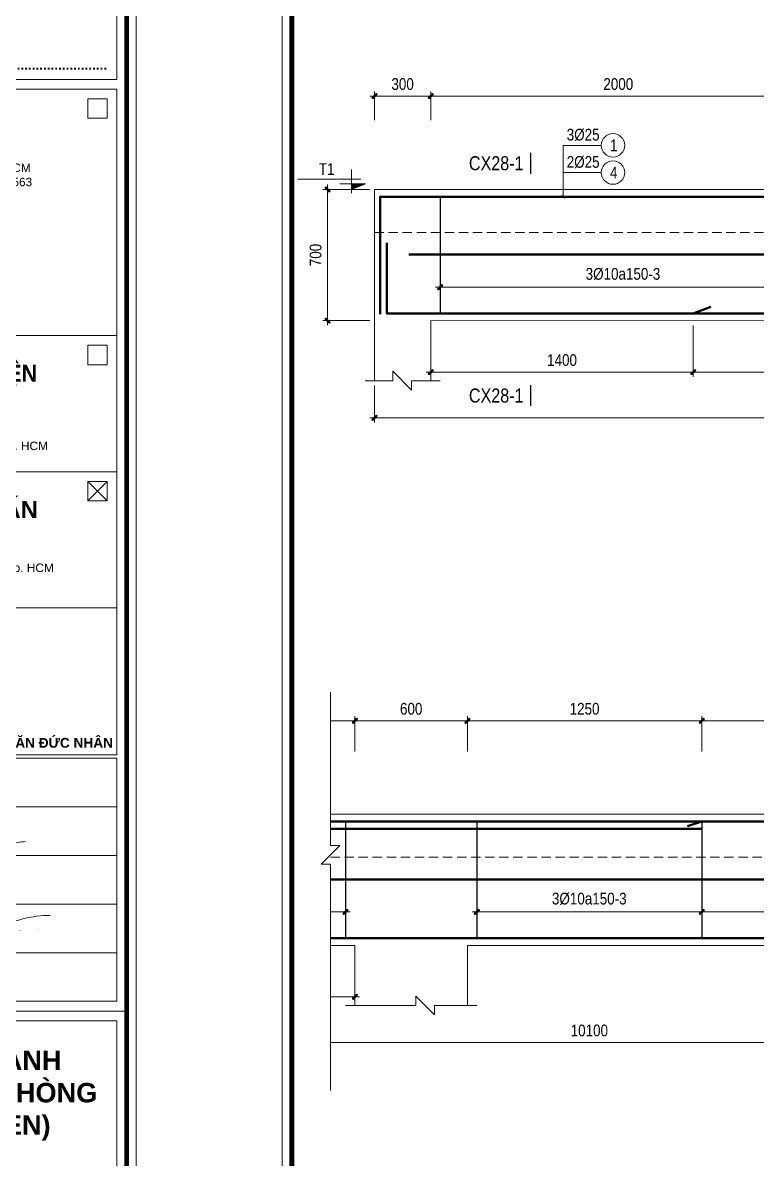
# Model space of a CAD drawing. Header units: millimetres. Extents: x 397144 to 8960116, y 345581 to 674207.
# Drawn here: x 4974462 to 4978378, y 605946 to 612007 of the extents above; entities that cross this region are included whole.
import ezdxf
from ezdxf.enums import TextEntityAlignment as Align
from ezdxf.xclip import XClip

# ---------------------------------------------------------------- set-up
doc = ezdxf.new("R2010")
doc.units = ezdxf.units.MM
doc.header["$XCLIPFRAME"] = 0
doc.header["$PDSIZE"] = -10
doc.linetypes.add('HIDDEN', pattern=[0.375, 0.25, -0.125])
doc.layers.get('0').update_dxf_attribs({"linetype": 'CONTINUOUS'})
doc.layers.get('Defpoints').update_dxf_attribs({"color": 12, "linetype": 'CONTINUOUS'})
for name, color, linetype, lineweight in [('CDAI', 8, 'CONTINUOUS', 30), ('CHG_XX_Khung ten$0$TEXT', 7, 'CONTINUOUS', 15), ('CTHEP', 2, 'CONTINUOUS', 50), ('DBAO', 3, 'CONTINUOUS', 20), ('DGIONG', 4, 'CONTINUOUS', 13), ('KTH', 150, 'CONTINUOUS', 5), ('Net khuat', 8, 'HIDDEN', 13), ('STICK', 1, 'CONTINUOUS', 9), ('TEXT', 7, 'CONTINUOUS', 15)]:
    doc.layers.add(name, color=color, linetype=linetype, lineweight=lineweight)
doc.layers.add('HATCH', color=7, linetype='CONTINUOUS', lineweight=5, true_color=0x2491ff)
doc.styles.add('CHG_XX_Khung ten$0$A1 BORDER$0$ARIAL', font='arial.ttf')
doc.styles.add('CHG_XX_Khung ten$0$A1 BORDER$0$Arial - Bold', font='arialbd.ttf', dxfattribs={"height": 2.5})
doc.styles.add('CHG_XX_Khung ten$0$A1 BORDER$0$Title Block DD$0$Arial - Bold', font='arialbd.ttf', dxfattribs={"height": 2.5})
doc.styles.add('CHG_XX_Khung ten$0$Arial - Bold', font='arialbd.ttf')
doc.styles.add('Star-HelCon', font='VHELVCN_0.TTF')
doc.styles.add('TTP-HelCon', font='VHELVCN_0.TTF')
doc.styles.add('VNI-HELVE-CONDENSE', font='VHELVCN_0.TTF')
doc.dimstyles.new('kc-25', dxfattribs={"dimtxt": 62.5, "dimasz": 20, "dimexe": 20, "dimexo": 50, "dimgap": 25, "dimtad": 3, "dimdec": 0, "dimzin": 0, "dimdsep": 46, "dimtxsty": 'VNI-HELVE-CONDENSE', "dimblk": 'DIM', "dimcen": 2.5, "dimclrd": 256, "dimclre": 154, "dimclrt": 7, "dimaunit": 1, "dimadec": 0, "dimazin": 0, "dimtfac": 1, "dimtdec": 0, "dimtix": 1, "dimtmove": 0, "dimatfit": 3, "dimldrblk": 'DOT', "dimfxl": 1, "dimtolj": 1, "dimtzin": 0, "dimarcsym": 0})
doc.dimstyles.new('TTP-25', dxfattribs={"dimscale": 25, "dimtxt": 2.5, "dimasz": 1, "dimexe": 1, "dimexo": 1, "dimgap": 0.09, "dimtad": 0, "dimdec": 4, "dimrnd": 5, "dimzin": 9, "dimdsep": 46, "dimtxsty": 'TTP-HelCon', "dimblk": 'Stick1', "dimcen": 0.09, "dimdle": 1.5, "dimclrd": 256, "dimclre": 256, "dimclrt": 7, "dimadec": 0, "dimazin": 0, "dimtfac": 1, "dimtdec": 4, "dimtmove": 0, "dimatfit": 3, "dimldrblk": '_ArchTick1', "dimfxl": 1, "dimtvp": 1, "dimtolj": 1, "dimtzin": 0, "dimarcsym": 0})

# ---------------------------------------------------------------- blocks, each defined once
blk = doc.blocks.new('CHG_XX_Khung ten')
for p, q in [((816, 283.93), (820, 287.93)), ((820, 283.93), (816, 287.93)), ((687, 179), (824, 179))]:
    blk.add_line(p, q)
for points in [[(15, 579), (826, 579), (826, 15), (15, 15)], [(816, 362.62), (820, 362.62), (820, 366.62), (816, 366.62)], [(816, 311.93), (820, 311.93), (820, 315.93), (816, 315.93)], [(816, 283.93), (820, 283.93), (820, 287.93), (816, 287.93)]]:
    blk.add_lwpolyline(points, close=True)
at = {"color": 4, "linetype": 'Continuous', "const_width": 1}
blk.add_lwpolyline([(17, 577), (824, 577), (824, 17), (17, 17)], close=True, dxfattribs=at)
at = {"linetype": 'Continuous'}
for points in [[(689, 420.69), (822, 420.69), (822, 370.62), (689, 370.62)], [(689, 368.62), (822, 368.62), (822, 317.93), (689, 317.93)], [(689, 317.93), (822, 317.93), (822, 289.93), (689, 289.93)], [(689, 289.93), (822, 289.93), (822, 261.93), (689, 261.93)], [(689, 177), (822, 177), (822, 138), (689, 138)]]:
    blk.add_lwpolyline(points, close=True, dxfattribs=at)
at = {"color": 9, "linetype": 'Continuous'}
for points in [[(689, 261.93), (822, 261.93), (822, 231.73), (689, 231.73)], [(822, 221), (689, 221), (689, 231), (822, 231)], [(822, 211), (689, 211), (689, 221), (822, 221)], [(822, 201), (689, 201), (689, 211), (822, 211)], [(822, 191), (689, 191), (689, 201), (822, 201)], [(822, 181), (689, 181), (689, 191), (822, 191)]]:
    blk.add_lwpolyline(points, close=True, dxfattribs=at)
blk.add_lwpolyline([(822, 211), (689, 211), (822, 211)], dxfattribs=at)
at = {"layer": 'CHG_XX_Khung ten$0$TEXT', "color": 1, "const_width": 0.0121}
blk.add_lwpolyline([(806.31, 195.73, -0.026807), (805.12, 195.66, 0.027369), (800.25, 195.52, 0.022423), (795.26, 194.89, 0.038275), (791.04, 194.04, 0.053272), (785.95, 192.37, 0.118692), (783.44, 190.96)], format="xyb", dxfattribs=at)
at = {"layer": 'CHG_XX_Khung ten$0$TEXT', "color": 1}
for centre, radius, start, end in [((793.37, 230.45), 33.81, 280.1185, 286.3373), ((808.51, 174.85), 23.83, 90.5448, 103.6788)]:
    blk.add_arc(centre, radius, start, end, dxfattribs=at)
blk.add_spline([(786.22, 211.12), (786.28, 210.87), (786.71, 210.78), (801.78, 213.69), (803.18, 213.88)], degree=3, dxfattribs=at)
for s, height, style, p in [('.....................................................', 2, 'CHG_XX_Khung ten$0$A1 BORDER$0$Title Block DD$0$Arial - Bold', (820, 373.62)), ('LÊ VĂN ĐỨC NHÂN', 2.0073, 'CHG_XX_Khung ten$0$Arial - Bold', (821.19, 234.17))]:
    blk.add_text(s, height=height, dxfattribs=dict(style=style)).set_placement(p, align=Align.MIDDLE_RIGHT)
at = {"ltscale": 10}
for s, insert, char_height, width, attachment_point, style in [('Địa chỉ: 37 Trần Ngọc Diện, P.Thảo Điền, Quận 2, Tp. HCM\\PTel: (84.8) 35 191 561 – 35 191 562, Fax: (84.8) 35 191 563\\PEmail: hcmc@htt-group.com', (739.49, 345.2), 1.75, 83.001, 7, 'CHG_XX_Khung ten$0$A1 BORDER$0$ARIAL'), ('{\\W0.9;CÔNG TY TNHH TVTK CƠ ĐIỆN \\PĐỒNG TÂM}', (739.49, 311.93), 3.5, 76.248, 1, 'CHG_XX_Khung ten$0$A1 BORDER$0$Arial - Bold'), ('\\pt8.75;Địa chỉ: 168 Xô Viết Nghệ Tĩnh, P.21, Q. Bình Thạnh, Tp. HCM \\P\\ptz;Tel: (084.28) 3898 0958', (739.49, 290.93), 1.75, 83.001, 7, 'CHG_XX_Khung ten$0$A1 BORDER$0$ARIAL'), ('CÔNG TY CỔ PHẦN TƯ VẤN \\PXÂY DỰNG NGÔI SAO', (739.49, 283.93), 3.5, 76.248, 1, 'CHG_XX_Khung ten$0$A1 BORDER$0$Arial - Bold'), ('Địa chỉ: 34 Hoàng Quốc Việt, Phường 4, Q. Tân Bình,  Tp. HCM\\PTel: +08-39163980 - Fax : +08-39163980 \\PEmail:  ctyngoisao@gmail.com', (739.49, 262.93), 1.75, 83.001, 7, 'CHG_XX_Khung ten$0$A1 BORDER$0$ARIAL')]:
    blk.add_mtext(s, dxfattribs=dict(at, insert=insert, char_height=char_height, width=width, attachment_point=attachment_point, style=style))
at = {"insert": (755.4, 170.88), "char_height": 4, "width": 159.8745, "attachment_point": 2, "style": 'CHG_XX_Khung ten$0$A1 BORDER$0$Arial - Bold'}
blk.add_mtext('DỰ ÁN ĐẦU TƯ XÂY DỰNG KINH DOANH\\PKHU CHUNG CƯ - THƯƠNG MẠI - VĂN PHÒNG\\P(KHU PHỨC HỢP CÔNG HÒA GARDEN)', dxfattribs=at)
blk = doc.blocks.new('Stick1')
at = {"layer": 'STICK'}
h = blk.add_hatch(color=256, dxfattribs=at)
edge = h.paths.add_edge_path()
edge.add_line((0.3, 0.5), (-0.5, -0.3))
edge.add_arc((-0.4, -0.4), 0.141, 135, 315)
edge.add_line((-0.3, -0.5), (0.5, 0.3))
edge.add_arc((0.4, 0.4), 0.141, 315, 495)
blk.add_line((1, 0), (-1, 0), dxfattribs=at)
blk.add_lwpolyline([(0.3, 0.5), (-0.5, -0.3, 1), (-0.3, -0.5), (0.5, 0.3, 1), (0.3, 0.5, 1)], format="xyb", dxfattribs=at)
blk = doc.blocks.new('*D1581')
at = {"layer": 'Defpoints', "color": 0, "transparency": 16777216}
for p in [(5075456.6, 546114.4), (5081956.6, 546013.3), (5081956.6, 545916.4)]:
    blk.add_point(p, dxfattribs=at)
at = {"layer": 'KTH', "lineweight": -2, "transparency": 16777216}
for p, q in [((5075456.6, 546089.4), (5075456.6, 545891.4)), ((5081956.6, 545988.3), (5081956.6, 545891.4)), ((5075481.6, 545916.4), (5081931.6, 545916.4))]:
    blk.add_line(p, q, dxfattribs=at)
at = {"layer": 'KTH', "lineweight": -2, "transparency": 16777216, "xscale": 25, "yscale": 25, "zscale": 25, "rotation": 180}
blk.add_blockref('Stick1', (5075456.6, 545916.4), dxfattribs=at)
at = {"layer": 'KTH', "lineweight": -2, "transparency": 16777216, "xscale": 25, "yscale": 25, "zscale": 25}
blk.add_blockref('Stick1', (5081956.6, 545916.4), dxfattribs=at)
at = {"layer": 'KTH', "color": 7, "transparency": 16777216, "insert": (5078706.6, 545980.3), "char_height": 62.5, "attachment_point": 5, "style": 'TTP-HelCon'}
blk.add_mtext('\\A1;6500', dxfattribs=at)
blk = doc.blocks.new('_ArchTick1')
at = {"color": 0, "const_width": 3.81}
blk.add_lwpolyline([(-12.7, -12.7), (12.7, 12.7)], dxfattribs=at)
blk = doc.blocks.new('*D1583')
at = {"layer": 'Defpoints', "color": 0, "transparency": 16777216}
for p in [(5091456.6, 546114.4), (5098055.4, 546033.8), (5098055.4, 545916.4)]:
    blk.add_point(p, dxfattribs=at)
at = {"layer": 'KTH', "lineweight": -2, "transparency": 16777216}
for p, q in [((5091456.6, 546089.4), (5091456.6, 545891.4)), ((5098055.4, 546008.8), (5098055.4, 545891.4)), ((5091481.6, 545916.4), (5098030.4, 545916.4))]:
    blk.add_line(p, q, dxfattribs=at)
at = {"layer": 'KTH', "lineweight": -2, "transparency": 16777216, "xscale": 25, "yscale": 25, "zscale": 25, "rotation": 180}
blk.add_blockref('Stick1', (5091456.6, 545916.4), dxfattribs=at)
at = {"layer": 'KTH', "lineweight": -2, "transparency": 16777216, "xscale": 25, "yscale": 25, "zscale": 25}
blk.add_blockref('Stick1', (5098055.4, 545916.4), dxfattribs=at)
at = {"layer": 'KTH', "color": 7, "transparency": 16777216, "insert": (5094756, 545980.3), "char_height": 62.5, "attachment_point": 5, "style": 'TTP-HelCon'}
blk.add_mtext('\\A1;6600', dxfattribs=at)
blk = doc.blocks.new('*D8620')
at = {"layer": 'Defpoints', "color": 0, "transparency": 16777216}
for p in [(5052846.5, 533079.9), (5052596.5, 532379.9), (5052846.5, 532379.9)]:
    blk.add_point(p, dxfattribs=at)
at = {"layer": 'KTH', "lineweight": -2, "transparency": 16777216}
for p, q in [((5052821.5, 533079.9), (5052571.5, 533079.9)), ((5052596.5, 533054.9), (5052596.5, 532404.9)), ((5052821.5, 532379.9), (5052571.5, 532379.9))]:
    blk.add_line(p, q, dxfattribs=at)
at = {"layer": 'KTH', "lineweight": -2, "transparency": 16777216, "xscale": 25, "yscale": 25, "zscale": 25}
for p, rotation in [((5052596.5, 533079.9), 90), ((5052596.5, 532379.9), 270)]:
    blk.add_blockref('Stick1', p, dxfattribs=dict(at, rotation=rotation))
at = {"layer": 'KTH', "color": 7, "transparency": 16777216, "insert": (5052532.6, 532729.9), "char_height": 62.5, "attachment_point": 5, "rotation": 90, "style": 'TTP-HelCon'}
blk.add_mtext('\\A1;700', dxfattribs=at)
blk = doc.blocks.new('CODE')
at = {"layer": 'DBAO'}
for p, q in [((-62.5, -20), (-62.5, 105)), ((-62.5, 0), (-137.5, 30)), ((-137.5, 30), (0, 30)), ((-137.5, 0), (0, 0)), ((-112.5, 55), (223.6, 55))]:
    blk.add_line(p, q, dxfattribs=at)
at = {"layer": 'HATCH', "color": 1}
blk.add_solid([(-62.5, 0), (-137.5, 30), (-62.5, 30)], dxfattribs=at)
blk = doc.blocks.new('*D8621')
at = {"layer": 'Defpoints', "color": 0, "transparency": 16777216}
for p in [(5070695.5, 533577), (5069446.5, 533388), (5070695.5, 533388)]:
    blk.add_point(p, dxfattribs=at)
at = {"layer": 'KTH', "lineweight": -2, "transparency": 16777216}
for p, q in [((5069446.5, 533413), (5069446.5, 533602)), ((5069471.5, 533577), (5070670.5, 533577)), ((5070695.5, 533413), (5070695.5, 533602))]:
    blk.add_line(p, q, dxfattribs=at)
at = {"layer": 'KTH', "lineweight": -2, "transparency": 16777216, "xscale": 25, "yscale": 25, "zscale": 25, "rotation": 180}
blk.add_blockref('Stick1', (5069446.5, 533577), dxfattribs=at)
at = {"layer": 'KTH', "lineweight": -2, "transparency": 16777216, "xscale": 25, "yscale": 25, "zscale": 25}
blk.add_blockref('Stick1', (5070695.5, 533577), dxfattribs=at)
at = {"layer": 'KTH', "color": 7, "transparency": 16777216, "insert": (5070071, 533640.9), "char_height": 62.5, "attachment_point": 5, "style": 'TTP-HelCon'}
blk.add_mtext('\\A1;1250', dxfattribs=at)
blk = doc.blocks.new('*D8622')
at = {"layer": 'Defpoints', "color": 0, "transparency": 16777216}
for p in [(5067291.5, 532632.1), (5068796.5, 532615.6), (5067291.5, 532558.1)]:
    blk.add_point(p, dxfattribs=at)
at = {"layer": 'KTH', "lineweight": -2, "transparency": 16777216}
for p, q in [((5067291.5, 532607.1), (5067291.5, 532533.1)), ((5068796.5, 532590.6), (5068796.5, 532533.1)), ((5068771.5, 532558.1), (5067316.5, 532558.1))]:
    blk.add_line(p, q, dxfattribs=at)
at = {"layer": 'KTH', "lineweight": -2, "transparency": 16777216, "xscale": 25, "yscale": 25, "zscale": 25, "rotation": 180}
blk.add_blockref('Stick1', (5067291.5, 532558.1), dxfattribs=at)
at = {"layer": 'KTH', "lineweight": -2, "transparency": 16777216, "xscale": 25, "yscale": 25, "zscale": 25}
blk.add_blockref('Stick1', (5068796.5, 532558.1), dxfattribs=at)
at = {"layer": 'KTH', "color": 7, "transparency": 16777216, "insert": (5068044, 532628), "char_height": 62.5, "attachment_point": 5, "style": 'TTP-HelCon'}
blk.add_mtext('\\A1;3Þ10a150-3', dxfattribs=at)
blk = doc.blocks.new('*D8623')
at = {"layer": 'Defpoints', "color": 0, "transparency": 16777216}
for p in [(5069496.5, 532615.6), (5070695.5, 532632.1), (5070695.5, 532558.1)]:
    blk.add_point(p, dxfattribs=at)
at = {"layer": 'KTH', "lineweight": -2, "transparency": 16777216}
for p, q in [((5069496.5, 532590.6), (5069496.5, 532533.1)), ((5070695.5, 532607.1), (5070695.5, 532533.1)), ((5069521.5, 532558.1), (5070670.5, 532558.1))]:
    blk.add_line(p, q, dxfattribs=at)
at = {"layer": 'KTH', "lineweight": -2, "transparency": 16777216, "xscale": 25, "yscale": 25, "zscale": 25, "rotation": 180}
blk.add_blockref('Stick1', (5069496.5, 532558.1), dxfattribs=at)
at = {"layer": 'KTH', "lineweight": -2, "transparency": 16777216, "xscale": 25, "yscale": 25, "zscale": 25}
blk.add_blockref('Stick1', (5070695.5, 532558.1), dxfattribs=at)
at = {"layer": 'KTH', "color": 7, "transparency": 16777216, "insert": (5070096, 532628), "char_height": 62.5, "attachment_point": 5, "style": 'TTP-HelCon'}
blk.add_mtext('\\A1;3Þ10a150-3', dxfattribs=at)
blk = doc.blocks.new('*D8625')
at = {"layer": 'Defpoints', "color": 0, "transparency": 16777216}
for p in [(5055146.5, 532698.2), (5053196.5, 532615.6), (5055146.5, 532558.2)]:
    blk.add_point(p, dxfattribs=at)
at = {"layer": 'KTH', "lineweight": -2, "transparency": 16777216}
for p, q in [((5055146.5, 532673.2), (5055146.5, 532533.2)), ((5053196.5, 532590.6), (5053196.5, 532533.2)), ((5053221.5, 532558.2), (5055121.5, 532558.2))]:
    blk.add_line(p, q, dxfattribs=at)
at = {"layer": 'KTH', "lineweight": -2, "transparency": 16777216, "xscale": 25, "yscale": 25, "zscale": 25, "rotation": 180}
blk.add_blockref('Stick1', (5053196.5, 532558.2), dxfattribs=at)
at = {"layer": 'KTH', "lineweight": -2, "transparency": 16777216, "xscale": 25, "yscale": 25, "zscale": 25}
blk.add_blockref('Stick1', (5055146.5, 532558.2), dxfattribs=at)
at = {"layer": 'KTH', "color": 7, "transparency": 16777216, "insert": (5054171.5, 532628.1), "char_height": 62.5, "attachment_point": 5, "style": 'TTP-HelCon'}
blk.add_mtext('\\A1;3Þ10a150-3', dxfattribs=at)
blk = doc.blocks.new('*D8626')
at = {"layer": 'Defpoints', "color": 0, "transparency": 16777216}
for p in [(5053146.5, 533577.1), (5053146.5, 533424), (5055146.5, 533424)]:
    blk.add_point(p, dxfattribs=at)
at = {"layer": 'KTH', "lineweight": -2, "transparency": 16777216}
for p, q in [((5053146.5, 533449), (5053146.5, 533602.1)), ((5055121.5, 533577.1), (5053171.5, 533577.1)), ((5055146.5, 533449), (5055146.5, 533602.1))]:
    blk.add_line(p, q, dxfattribs=at)
at = {"layer": 'KTH', "lineweight": -2, "transparency": 16777216, "xscale": 25, "yscale": 25, "zscale": 25, "rotation": 180}
blk.add_blockref('Stick1', (5053146.5, 533577.1), dxfattribs=at)
at = {"layer": 'KTH', "lineweight": -2, "transparency": 16777216, "xscale": 25, "yscale": 25, "zscale": 25}
blk.add_blockref('Stick1', (5055146.5, 533577.1), dxfattribs=at)
at = {"layer": 'KTH', "color": 7, "transparency": 16777216, "insert": (5054146.5, 533641), "char_height": 62.5, "attachment_point": 5, "style": 'TTP-HelCon'}
blk.add_mtext('\\A1;2000', dxfattribs=at)
blk = doc.blocks.new('*D8627')
at = {"layer": 'Defpoints', "color": 0, "transparency": 16777216}
for p in [(5068846.5, 533577), (5067295.5, 533388), (5068846.5, 533388)]:
    blk.add_point(p, dxfattribs=at)
at = {"layer": 'KTH', "lineweight": -2, "transparency": 16777216}
for p, q in [((5067295.5, 533413), (5067295.5, 533602)), ((5067320.5, 533577), (5068821.5, 533577)), ((5068846.5, 533413), (5068846.5, 533602))]:
    blk.add_line(p, q, dxfattribs=at)
at = {"layer": 'KTH', "lineweight": -2, "transparency": 16777216, "xscale": 25, "yscale": 25, "zscale": 25, "rotation": 180}
blk.add_blockref('Stick1', (5067295.5, 533577), dxfattribs=at)
at = {"layer": 'KTH', "lineweight": -2, "transparency": 16777216, "xscale": 25, "yscale": 25, "zscale": 25}
blk.add_blockref('Stick1', (5068846.5, 533577), dxfattribs=at)
at = {"layer": 'KTH', "color": 7, "transparency": 16777216, "insert": (5068071, 533640.9), "char_height": 62.5, "attachment_point": 5, "style": 'TTP-HelCon'}
blk.add_mtext('\\A1;1550', dxfattribs=at)
blk = doc.blocks.new('*D8628')
at = {"layer": 'Defpoints', "color": 0, "transparency": 16777216}
for p in [(5053146.5, 533577.1), (5052846.5, 533424), (5053146.5, 533424)]:
    blk.add_point(p, dxfattribs=at)
at = {"layer": 'KTH', "lineweight": -2, "transparency": 16777216}
for p, q in [((5052846.5, 533449), (5052846.5, 533602.1)), ((5052871.5, 533577.1), (5053121.5, 533577.1)), ((5053146.5, 533449), (5053146.5, 533602.1))]:
    blk.add_line(p, q, dxfattribs=at)
at = {"layer": 'KTH', "lineweight": -2, "transparency": 16777216, "xscale": 25, "yscale": 25, "zscale": 25, "rotation": 180}
blk.add_blockref('Stick1', (5052846.5, 533577.1), dxfattribs=at)
at = {"layer": 'KTH', "lineweight": -2, "transparency": 16777216, "xscale": 25, "yscale": 25, "zscale": 25}
blk.add_blockref('Stick1', (5053146.5, 533577.1), dxfattribs=at)
at = {"layer": 'KTH', "color": 7, "transparency": 16777216, "insert": (5052996.5, 533641), "char_height": 62.5, "attachment_point": 5, "style": 'TTP-HelCon'}
blk.add_mtext('\\A1;300', dxfattribs=at)
blk = doc.blocks.new('*D8629')
at = {"layer": 'Defpoints', "color": 0, "transparency": 16777216}
for p in [(5069446.5, 533577), (5068846.5, 533413), (5069446.5, 533388)]:
    blk.add_point(p, dxfattribs=at)
at = {"layer": 'KTH', "lineweight": -2, "transparency": 16777216}
for p, q in [((5068846.5, 533438), (5068846.5, 533602)), ((5068871.5, 533577), (5069421.5, 533577)), ((5069446.5, 533413), (5069446.5, 533602))]:
    blk.add_line(p, q, dxfattribs=at)
at = {"layer": 'KTH', "lineweight": -2, "transparency": 16777216, "xscale": 25, "yscale": 25, "zscale": 25, "rotation": 180}
blk.add_blockref('Stick1', (5068846.5, 533577), dxfattribs=at)
at = {"layer": 'KTH', "lineweight": -2, "transparency": 16777216, "xscale": 25, "yscale": 25, "zscale": 25}
blk.add_blockref('Stick1', (5069446.5, 533577), dxfattribs=at)
at = {"layer": 'KTH', "color": 7, "transparency": 16777216, "insert": (5069146.5, 533640.9), "char_height": 62.5, "attachment_point": 5, "style": 'TTP-HelCon'}
blk.add_mtext('\\A1;600', dxfattribs=at)
blk = doc.blocks.new('*D8630')
at = {"layer": 'Defpoints', "color": 0, "transparency": 16777216}
for p in [(5053146.5, 532379.7), (5054546.5, 532379.7), (5054546.5, 532105.5)]:
    blk.add_point(p, dxfattribs=at)
at = {"layer": 'KTH', "lineweight": -2, "transparency": 16777216}
for p, q in [((5053146.5, 532354.7), (5053146.5, 532080.5)), ((5054546.5, 532354.7), (5054546.5, 532080.5)), ((5053171.5, 532105.5), (5054521.5, 532105.5))]:
    blk.add_line(p, q, dxfattribs=at)
at = {"layer": 'KTH', "lineweight": -2, "transparency": 16777216, "xscale": 25, "yscale": 25, "zscale": 25, "rotation": 180}
blk.add_blockref('Stick1', (5053146.5, 532105.5), dxfattribs=at)
at = {"layer": 'KTH', "lineweight": -2, "transparency": 16777216, "xscale": 25, "yscale": 25, "zscale": 25}
blk.add_blockref('Stick1', (5054546.5, 532105.5), dxfattribs=at)
at = {"layer": 'KTH', "color": 7, "transparency": 16777216, "insert": (5053846.5, 532169.3), "char_height": 62.5, "attachment_point": 5, "style": 'TTP-HelCon'}
blk.add_mtext('\\A1;1400', dxfattribs=at)
blk = doc.blocks.new('*D8631')
at = {"layer": 'Defpoints', "color": 0, "transparency": 16777216}
for p in [(5067846.5, 532379.7), (5068846.5, 532379.7), (5068846.5, 532105.5)]:
    blk.add_point(p, dxfattribs=at)
at = {"layer": 'KTH', "lineweight": -2, "transparency": 16777216}
for p, q in [((5067846.5, 532354.7), (5067846.5, 532080.5)), ((5068846.5, 532354.7), (5068846.5, 532080.5)), ((5067871.5, 532105.5), (5068821.5, 532105.5))]:
    blk.add_line(p, q, dxfattribs=at)
at = {"layer": 'KTH', "lineweight": -2, "transparency": 16777216, "xscale": 25, "yscale": 25, "zscale": 25, "rotation": 180}
blk.add_blockref('Stick1', (5067846.5, 532105.5), dxfattribs=at)
at = {"layer": 'KTH', "lineweight": -2, "transparency": 16777216, "xscale": 25, "yscale": 25, "zscale": 25}
blk.add_blockref('Stick1', (5068846.5, 532105.5), dxfattribs=at)
at = {"layer": 'KTH', "color": 7, "transparency": 16777216, "insert": (5068346.5, 532169.3), "char_height": 62.5, "attachment_point": 5, "style": 'TTP-HelCon'}
blk.add_mtext('\\A1;1000', dxfattribs=at)
blk = doc.blocks.new('*D8608')
at = {"layer": 'Defpoints', "color": 0, "transparency": 16777216}
for p in [(5073245.5, 533577), (5070695.5, 533388), (5073245.5, 533388)]:
    blk.add_point(p, dxfattribs=at)
at = {"layer": 'KTH', "lineweight": -2, "transparency": 16777216}
for p, q in [((5070695.5, 533413), (5070695.5, 533602)), ((5070720.5, 533577), (5073220.5, 533577)), ((5073245.5, 533413), (5073245.5, 533602))]:
    blk.add_line(p, q, dxfattribs=at)
at = {"layer": 'KTH', "lineweight": -2, "transparency": 16777216, "xscale": 25, "yscale": 25, "zscale": 25, "rotation": 180}
blk.add_blockref('Stick1', (5070695.5, 533577), dxfattribs=at)
at = {"layer": 'KTH', "lineweight": -2, "transparency": 16777216, "xscale": 25, "yscale": 25, "zscale": 25}
blk.add_blockref('Stick1', (5073245.5, 533577), dxfattribs=at)
at = {"layer": 'KTH', "color": 7, "transparency": 16777216, "insert": (5071970.5, 533640.9), "char_height": 62.5, "attachment_point": 5, "style": 'TTP-HelCon'}
blk.add_mtext('\\A1;2550', dxfattribs=at)
blk = doc.blocks.new('*D8614')
at = {"layer": 'Defpoints', "color": 0, "transparency": 16777216}
for p in [(5070695.5, 532698.2), (5073241.5, 532698.1), (5073241.5, 532558.1)]:
    blk.add_point(p, dxfattribs=at)
at = {"layer": 'KTH', "lineweight": -2, "transparency": 16777216}
for p, q in [((5070695.5, 532673.2), (5070695.5, 532533.1)), ((5073241.5, 532673.1), (5073241.5, 532533.1)), ((5070720.5, 532558.1), (5073216.5, 532558.1))]:
    blk.add_line(p, q, dxfattribs=at)
at = {"layer": 'KTH', "lineweight": -2, "transparency": 16777216, "xscale": 25, "yscale": 25, "zscale": 25, "rotation": 180}
blk.add_blockref('Stick1', (5070695.5, 532558.1), dxfattribs=at)
at = {"layer": 'KTH', "lineweight": -2, "transparency": 16777216, "xscale": 25, "yscale": 25, "zscale": 25}
blk.add_blockref('Stick1', (5073241.5, 532558.1), dxfattribs=at)
at = {"layer": 'KTH', "color": 7, "transparency": 16777216, "insert": (5071968.5, 532628), "char_height": 62.5, "attachment_point": 5, "style": 'TTP-HelCon'}
blk.add_mtext('\\A1;3Þ10a200-3', dxfattribs=at)
blk = doc.blocks.new('DIM')
h = blk.add_hatch(color=1)
h.paths.add_polyline_path([(0.49, 0.29, 1), (0.29, 0.49), (-0.19, 0), (0.19, 0)])
h.paths.add_polyline_path([(0.19, 0), (-0.19, 0), (-0.49, -0.29, 1), (-0.29, -0.49)])
at = {"color": 9}
for p, q in [((-0.19, 0), (-1.5, 0)), ((0.19, 0), (1.5, 0))]:
    blk.add_line(p, q, dxfattribs=at)
at = {"color": 1}
for p, q in [((-0.49, -0.29), (0.29, 0.49)), ((-0.29, -0.49), (0.49, 0.29)), ((-0.19, 0), (0.19, 0))]:
    blk.add_line(p, q, dxfattribs=at)
blk.add_arc((-0.39, -0.39), 0.138, 135, 315, dxfattribs=at)
blk = doc.blocks.new('*D1586')
at = {"layer": 'Defpoints', "color": 0, "transparency": 16777216}
for p in [(5065046.5, 532059.7), (5075146.5, 532059.7), (5075146.5, 531861.7)]:
    blk.add_point(p, dxfattribs=at)
at = {"layer": 'KTH', "lineweight": -2, "transparency": 16777216}
for p, q in [((5065046.5, 532034.7), (5065046.5, 531836.7)), ((5075146.5, 532034.7), (5075146.5, 531836.7)), ((5065071.5, 531861.7), (5075121.5, 531861.7))]:
    blk.add_line(p, q, dxfattribs=at)
at = {"layer": 'KTH', "lineweight": -2, "transparency": 16777216, "xscale": 25, "yscale": 25, "zscale": 25, "rotation": 180}
blk.add_blockref('Stick1', (5065046.5, 531861.7), dxfattribs=at)
at = {"layer": 'KTH', "lineweight": -2, "transparency": 16777216, "xscale": 25, "yscale": 25, "zscale": 25}
blk.add_blockref('Stick1', (5075146.5, 531861.7), dxfattribs=at)
at = {"layer": 'KTH', "color": 7, "transparency": 16777216, "insert": (5070096.5, 531925.5), "char_height": 62.5, "attachment_point": 5, "style": 'TTP-HelCon'}
blk.add_mtext('\\A1;10100', dxfattribs=at)
blk = doc.blocks.new('MC')
at = {"layer": 'CTHEP', "const_width": 10}
blk.add_lwpolyline([(0, 150), (0, 0)], dxfattribs=at)
at = {"layer": 'TEXT', "style": 'TTP-HelCon'}
blk.add_attdef('A', text='', height=100, dxfattribs=at).set_placement((-50, 25.5), align=Align.RIGHT)
blk = doc.blocks.new('*D1591')
at = {"layer": 'Defpoints', "color": 0, "transparency": 16777216}
for p in [(5052846.5, 532059.7), (5058646.5, 531980), (5052846.5, 531861.7)]:
    blk.add_point(p, dxfattribs=at)
at = {"layer": 'KTH', "lineweight": -2, "transparency": 16777216}
for p, q in [((5052846.5, 532034.7), (5052846.5, 531836.7)), ((5058646.5, 531955), (5058646.5, 531836.7)), ((5058621.5, 531861.7), (5052871.5, 531861.7))]:
    blk.add_line(p, q, dxfattribs=at)
at = {"layer": 'KTH', "lineweight": -2, "transparency": 16777216, "xscale": 25, "yscale": 25, "zscale": 25, "rotation": 180}
blk.add_blockref('Stick1', (5052846.5, 531861.7), dxfattribs=at)
at = {"layer": 'KTH', "lineweight": -2, "transparency": 16777216, "xscale": 25, "yscale": 25, "zscale": 25}
blk.add_blockref('Stick1', (5058646.5, 531861.7), dxfattribs=at)
at = {"layer": 'KTH', "color": 7, "transparency": 16777216, "insert": (5055746.5, 531925.5), "char_height": 62.5, "attachment_point": 5, "style": 'TTP-HelCon'}
blk.add_mtext('\\A1;5800', dxfattribs=at)
blk = doc.blocks.new('*D8592')
at = {"layer": 'Defpoints', "color": 0, "transparency": 16777216}
for p in [(5054546.5, 532379.7), (5059444.5, 532165.4), (5059444.5, 532105.5)]:
    blk.add_point(p, dxfattribs=at)
at = {"layer": 'KTH', "lineweight": -2, "transparency": 16777216}
for p, q in [((5054546.5, 532354.7), (5054546.5, 532080.5)), ((5059444.5, 532140.4), (5059444.5, 532080.5)), ((5054571.5, 532105.5), (5059419.5, 532105.5))]:
    blk.add_line(p, q, dxfattribs=at)
at = {"layer": 'KTH', "lineweight": -2, "transparency": 16777216, "xscale": 25, "yscale": 25, "zscale": 25, "rotation": 180}
blk.add_blockref('Stick1', (5054546.5, 532105.5), dxfattribs=at)
at = {"layer": 'KTH', "lineweight": -2, "transparency": 16777216, "xscale": 25, "yscale": 25, "zscale": 25}
blk.add_blockref('Stick1', (5059444.5, 532105.5), dxfattribs=at)
at = {"layer": 'KTH', "color": 7, "transparency": 16777216, "insert": (5056995.5, 532169.3), "char_height": 62.5, "attachment_point": 5, "style": 'TTP-HelCon'}
blk.add_mtext('\\A1;4900', dxfattribs=at)
blk = doc.blocks.new('CX29')
at = {"layer": 'CTHEP'}
blk.add_line((5040791.73058, 522625.55855), (5088196.68235, 522625.51042), dxfattribs=at)
for points in [[(5088380.04714, 522306.31091), (5088380.04714, 522934.49812), (5040638.00552, 522934.56286), (5040638.00552, 522308.30037)], [(5040673.22228, 522688.96378), (5040673.22228, 522312.57371), (5040673.22228, 522312.57371), (5040906.87594, 522312.55065), (5053058.00553, 522312.52236), (5053632.05103, 522312.52048), (5088308.99188, 522312.49833), (5088308.99188, 522835.37385)]]:
    blk.add_lwpolyline(points, dxfattribs=at)
at = {"layer": 'Net khuat', "ltscale": 200}
blk.add_lwpolyline([(5040608.00552, 522743.57367), (5088410.04714, 522743.57367)], dxfattribs=at)
blk = doc.blocks.new('CX26')
at = {"layer": 'CTHEP'}
blk.add_line((5058990.32788, 546786.46273), (5097842.02123, 546786.41461), dxfattribs=at)
for points in [[(5098025.38601, 546467.2151), (5098025.38601, 547095.40231), (5058836.60282, 547095.46705), (5058836.60282, 546469.20456)], [(5058871.81958, 546849.86797), (5058871.81958, 546473.47789), (5058871.81958, 546473.47789), (5059405.47064, 546473.45484), (5065606.60282, 546473.42655), (5066180.64833, 546473.42466), (5097991.31059, 546473.40252), (5097991.31059, 546996.27803)]]:
    blk.add_lwpolyline(points, dxfattribs=at)
at = {"layer": 'DBAO'}
for points in [[(5090956.60421, 546434.3673), (5098055.38602, 546434.35991), (5098055.38602, 547134.35662), (5065754.50907, 547134.40146)], [(5075406.60421, 546434.38815), (5081606.60282, 546434.37839)]]:
    blk.add_lwpolyline(points, dxfattribs=at)
at = {"layer": 'Net khuat', "ltscale": 200}
blk.add_lwpolyline([(5058806.60282, 546904.47786), (5098055.38602, 546904.47786)], dxfattribs=at)
at = {"layer": 'KTH'}
for base, p1, p2, picture, middle in [((5081956.60281, 545916.41758), (5075456.60281, 546114.40058), (5081956.60281, 546013.26876), '*D1581', (5078706.60281, 545980.25091)), ((5098055.38602, 545916.41758), (5091456.60281, 546114.40058), (5098055.38602, 546033.8296), '*D1583', (5094755.99441, 545980.25091))]:
    dim = blk.add_linear_dim(base=base, p1=p1, p2=p2, angle=180, dimstyle='TTP-25', override={"dimtmove": 1}, dxfattribs=at)
    dim.commit()
    dim.dimension.update_dxf_attribs({"geometry": picture, "text_midpoint": middle})
blk = doc.blocks.new('CX28')
at = {"layer": 'CDAI', "ltscale": 52.5}
for p, q in [((5053196.45717, 533044.72297), (5053196.45717, 532418.70683)), ((5068796.45578, 533044.65466), (5068796.45578, 532418.67888)), ((5069496.45717, 533044.65083), (5069496.45717, 532414.65083)), ((5070695.45717, 533044.65083), (5070695.45717, 532414.65083))]:
    blk.add_line(p, q, dxfattribs=at)
at = {"layer": 'CTHEP'}
for p, q in [((5070620.45717, 533015.65083), (5070695.45717, 533040.65083)), ((5067295.49526, 533000.71364), (5070695.45717, 533000.71364)), ((5053030.18222, 532731.7149), (5097531.87558, 532731.66677)), ((5054546.45698, 532418.70376), (5054639.14948, 532453.00801))]:
    blk.add_line(p, q, dxfattribs=at)
for points in [[(5097715.24036, 532412.46726), (5097715.24036, 533040.65447), (5052876.45717, 533040.71921), (5052876.45717, 532414.45672)], [(5052911.67392, 532795.12013), (5052911.67392, 532418.73006), (5052911.67392, 532418.73006), (5053145.32759, 532418.707), (5068846.45578, 532418.67871), (5069420.50128, 532418.67683), (5097679.69928, 532418.65468), (5097679.69928, 532941.5302)]]:
    blk.add_lwpolyline(points, dxfattribs=at)
at = {"layer": 'DBAO'}
for points in [[(5052846.45717, 532059.7268), (5052846.45717, 533079.88995), (5068994.36202, 533079.65089)], [(5090646.45856, 532379.61946), (5097745.24037, 532379.61208), (5097745.24037, 533079.60878), (5068994.36202, 533079.65363)], [(5053146.45717, 532059.72297), (5053146.45717, 532379.69716), (5068846.45578, 532379.65466), (5068846.45578, 532059.65466)], [(5069446.45717, 532379.65083), (5074496.45717, 532379.64107)], [(5069446.45717, 532059.65083), (5069446.45717, 532379.65083)]]:
    blk.add_lwpolyline(points, dxfattribs=at)
at = {"layer": 'DGIONG'}
for points in [[(5052796.45717, 532059.7268), (5052944.74655, 532059.7268), (5052944.74655, 532109.7268), (5053044.74655, 532009.7268), (5053044.74655, 532059.7268), (5053196.45717, 532059.72297)], [(5068796.45578, 532059.65466), (5069171.45717, 532059.65083), (5069171.45717, 532109.65083), (5069271.45717, 532009.65083), (5069271.45717, 532059.65083), (5069496.45717, 532059.65083)]]:
    blk.add_lwpolyline(points, dxfattribs=at)
for centre in [(5054118.15635, 533314.53119), (5054118.15635, 533169.23219)]:
    blk.add_circle(centre, 62.5, dxfattribs=at)
at = {"layer": 'Net khuat', "ltscale": 200}
blk.add_lwpolyline([(5052846.45717, 532849.73002), (5097745.24037, 532849.73002)], dxfattribs=at)
at = {"xscale": 0.75, "yscale": 0.75, "zscale": 0.75}
for p in [(5053678.79526, 533162.60665), (5053678.79526, 531923.86551)]:
    blk.add_blockref('MC', p, dxfattribs=at).add_auto_attribs({'A': 'CX28-1'})
at = {"layer": 'KTH', "linetype": 'Continuous', "xscale": -1}
blk.add_blockref('CODE', (5052661.87923, 533079.88995), dxfattribs=at)
at = {"layer": 'TEXT', "style": 'TTP-HelCon'}
for s, p in [('3Þ25', (5053871.6463, 533340.38413)), ('2Þ25', (5053871.6463, 533195.08513))]:
    blk.add_text(s, height=62.5, dxfattribs=at).set_placement(p)
at = {"layer": 'TEXT', "style": 'Star-HelCon'}
for s, p in [('1', (5054122.32302, 533314.53119)), ('4', (5054122.32302, 533169.23219))]:
    blk.add_text(s, height=62.5, dxfattribs=at).set_placement(p, align=Align.MIDDLE)
at = {"layer": 'TEXT', "style": 'TTP-HelCon'}
blk.add_text('T1', height=62.5, dxfattribs=at).set_placement((5052633.51729, 533156.88494), align=Align.RIGHT)
at = {"layer": 'KTH'}
for base, p1, p2, angle, picture, middle in [((5053146.45717, 533577.12114), (5052846.45717, 533424.02441), (5053146.45717, 533424.02441), 180, '*D8628', (5052996.45717, 533640.95447)), ((5068846.45578, 533577.049), (5067295.45578, 533388.04517), (5068846.45578, 533388.04517), 180, '*D8627', (5068070.95578, 533640.88234)), ((5069446.45717, 533577.049), (5068846.45578, 533413.04517), (5069446.45717, 533388.04517), 180, '*D8629', (5069146.45647, 533640.88234)), ((5070695.45717, 533577.04517), (5069446.45717, 533388.04517), (5070695.45717, 533388.04517), 180, '*D8621', (5070070.95717, 533640.87851)), ((5073245.45717, 533577.04517), (5070695.45717, 533388.04517), (5073245.45717, 533388.04517), 180, '*D8608', (5071970.45717, 533640.87851)), ((5052596.45717, 532379.88995), (5052846.45717, 533079.88995), (5052846.45717, 532379.88995), 270, '*D8620', (5052532.62383, 532729.88995)), ((5052846.45717, 531861.66974), (5058646.45717, 531979.96286), (5052846.45717, 532059.7268), 180, '*D1591', (5055746.45717, 531925.50307)), ((5075146.45717, 531861.66974), (5065046.45717, 532059.65275), (5075146.45717, 532059.65275), 180, '*D1586', (5070096.45717, 531925.50307))]:
    dim = blk.add_linear_dim(base=base, p1=p1, p2=p2, angle=angle, dimstyle='TTP-25', override={"dimtmove": 1}, dxfattribs=at)
    dim.commit()
    dim.dimension.update_dxf_attribs({"geometry": picture, "text_midpoint": middle})
for base, p1, p2, picture, middle in [((5053146.45717, 533577.11731), (5055146.45717, 533424.02441), (5053146.45717, 533424.02441), '*D8626', (5054146.45717, 533640.95064)), ((5054546.45717, 532105.46496), (5053146.45717, 532379.69716), (5054546.45717, 532379.68281), '*D8630', (5053846.45717, 532169.2983)), ((5059444.45578, 532105.46496), (5054546.45717, 532379.68281), (5059444.45578, 532165.41614), '*D8592', (5056995.45647, 532169.2983)), ((5068846.45578, 532105.46496), (5067846.45578, 532379.69716), (5068846.45578, 532379.68281), '*D8631', (5068346.45578, 532169.2983))]:
    dim = blk.add_linear_dim(base=base, p1=p1, p2=p2, dimstyle='TTP-25', override={"dimtmove": 1}, dxfattribs=at)
    dim.commit()
    dim.dimension.update_dxf_attribs({"geometry": picture, "text_midpoint": middle})
for base, p1, p2, text, picture, middle in [((5055146.45717, 532558.15061), (5053196.45717, 532615.62396), (5055146.45717, 532698.16379), '3Þ10a150-3', '*D8625', (5054171.45717, 532628.06727)), ((5070695.45717, 532558.08231), (5069496.45717, 532615.55566), (5070695.45717, 532632.08231), '3Þ10a150-3', '*D8623', (5070095.95717, 532627.99897)), ((5073241.45717, 532558.07525), (5070695.45717, 532698.16379), (5073241.45717, 532698.09549), '3Þ10a200-3', '*D8614', (5071968.45717, 532627.99192))]:
    dim = blk.add_linear_dim(base=base, p1=p1, p2=p2, text=text, dimstyle='TTP-25', override={"dimtmove": 1}, dxfattribs=at)
    dim.commit()
    dim.dimension.update_dxf_attribs({"geometry": picture, "text_midpoint": middle})
dim = blk.add_linear_dim(base=(5067291.45578, 532558.08231), p1=(5068796.45578, 532615.55566), p2=(5067291.45578, 532632.08231), angle=180, text='3Þ10a150-3', dimstyle='TTP-25', override={"dimtmove": 1}, dxfattribs=at)
dim.commit()
dim.dimension.update_dxf_attribs({"geometry": '*D8622', "text_midpoint": (5068043.95578, 532627.99897)})
at = {"layer": 'DGIONG'}
for points in [[(5053853.13453, 533040.72308), (5053853.13427, 533314.53119), (5054055.65635, 533314.53119)], [(5053853.13412, 533040.7171), (5053853.13391, 533169.23219), (5054055.656, 533169.23219)]]:
    blk.add_leader(points, dimstyle='kc-25', override={"dimtad": 0, "dimldrblk": 'ArchTick', "dimfxl": 100, "dimarcsym": 1}, dxfattribs=at)

msp = doc.modelspace()

# ---------------------------------------------------------------- block references
at = {"layer": 'DBAO'}
ref = msp.add_blockref('CX29', (-71047.30223, 86066.57714), dxfattribs=at)
XClip(ref).set_block_clipping_path([(5068886.8367451904, 521317.6238129262), (5085656.3777450388, 523623.1797792785)])
at = {"layer": 'KTH', "ltscale": 0.8, "xscale": 25.92478421702978, "yscale": 25.92478421702978, "zscale": 25.92478421702978}
msp.add_blockref('CHG_XX_Khung ten', (4953653.34321, 602096.26671), dxfattribs=at)

# ---------------------------------------------------------------- next in the draw order: block references
at = {"layer": 'DBAO'}
ref = msp.add_blockref('CX26', (-104281.28746, 63236.64616), dxfattribs=at)
XClip(ref).set_block_clipping_path([(5058375.3520031003, 545501.5080415923), (5075630.448648924, 547795.0708696508)])
ref = msp.add_blockref('CX26', (-120320.37871, 60785.45379), dxfattribs=at)
XClip(ref).set_block_clipping_path([(5074603.142418419, 545492.2473826082), (5091611.0635461612, 547795.0708696508)])
at = {"layer": 'KTH', "ltscale": 0.8, "xscale": 25.92478421702978, "yscale": 25.92478421702978, "zscale": 25.92478421702978}
msp.add_blockref('CHG_XX_Khung ten', (4975456.08674, 602096.26671), dxfattribs=at)

# ---------------------------------------------------------------- next in the draw order: linework, layer by layer
at = {"layer": 'DGIONG'}
msp.add_lwpolyline([(4976102.11263, 608436.52723), (4976102.11263, 607620.02887), (4976152.11263, 607620.02887), (4976052.11263, 607520.02887), (4976102.11263, 607520.02887), (4976102.11263, 606312.33675)], dxfattribs=at)

# ---------------------------------------------------------------- next in the draw order: block references
at = {"layer": 'DBAO'}
ref = msp.add_blockref('CX28', (-76509.46372, 78038.40234), dxfattribs=at)
XClip(ref).set_block_clipping_path([(5052406.2717898898, 531415.0863900818), (5069589.5742360996, 533729.3399608198)])
ref = msp.add_blockref('CX28', (-92613.77133, 74707.18727), dxfattribs=at)
XClip(ref).set_block_clipping_path([(5068715.8839562088, 531416.7996376278), (5082106.5128446845, 533729.3399608198)])

doc.saveas('drawing.dxf')
